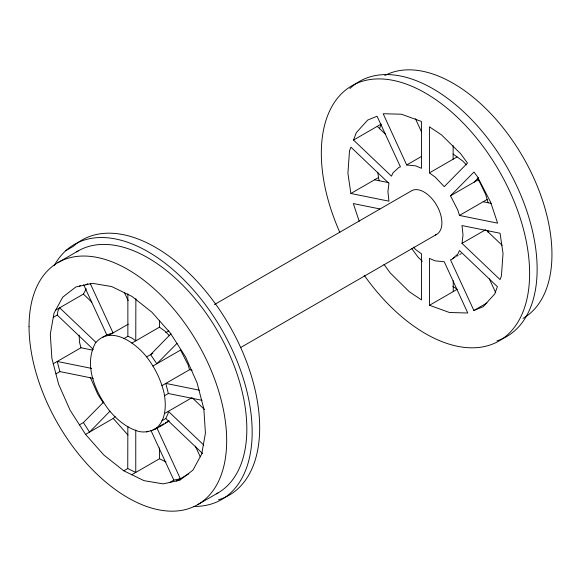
<?xml version="1.0" encoding="UTF-8"?>
<svg xmlns="http://www.w3.org/2000/svg" width="581" height="581" viewBox="0 0 581 581"><rect width="100%" height="100%" fill="white"/><g stroke="black" fill="none" stroke-linecap="round" stroke-linejoin="round"><path stroke-width="0.87" d="M123.797 470.821L144.008 480.654L163.123 483.871L179.834 480.262L193.001 470.058L201.73 453.972L205.42 433.085L203.829 408.821L197.068 382.85L185.579 356.923L170.16 332.819L151.866 312.171L131.931 296.397L111.712 286.564L92.604 283.346L75.893 286.956L62.726 297.16L53.997 313.246L50.3 334.133L51.891 358.397L58.659 384.368L70.148 410.295L85.56 434.399L103.861 455.046L123.797 470.821L127.747 468.54L127.849 426.294M135.867 298.605L135.765 340.851L131.814 337.968L127.864 336.29L123.913 338.57M169.478 335.825L165.251 331.366L159.484 327.161L159.499 320.872M462.004 243.366L463.021 235.044L462.004 225.551L500.059 233.242L503.03 253.447L501.439 275.873L500.045 279.606L462.004 243.366L485.716 229.677M53.27 317.357L57.221 315.076L57.947 310.966L59.669 307.807L95.88 342.296M353.531 140.043L356.269 132.693L367.751 120.035L377.054 116.229L400.447 166.907L398.922 167.379L392.952 172.913L391.471 176.181L353.531 140.043L381.201 124.065L379.437 128.793M161.859 420.789L165.81 418.509L168.083 413.49L168.352 411.326L203.786 445.082M488.105 232.422L488.759 230.984M55.711 310.087L83.381 294.109L86.271 288.786M171.017 333.705L150.588 354.621L156.841 363.764L177.067 343.298M109.947 411.203L89.518 432.119L83.403 422.554L103.629 402.088M85.56 434.399L113.23 418.429L115.089 416.526M450.493 195.804L474.002 172.012L477.437 176.718L490.604 202.13L497.619 223.155L459.469 215.442L457.988 210.46L450.493 195.804L478.163 179.827M474.212 182.114L478.657 177.612M154.415 429.599C166.101 421.668 166.42 405.887 164.132 393.33C161.075 380.032 154.938 367.693 146.637 356.901C135.526 342.906 110.695 324.656 95.342 343.153C83.526 365.333 95.32 391.877 109.09 410.317C116.781 419.388 126.062 427.449 137.581 431.102C149.31 434.61 159.477 426.737 169.013 421.167M65.813 250.672L73.322 246.337A147.291 85.037 60 0 1 229.662 325.963A147.291 85.037 60 0 1 218.383 499.813M57.991 262.59L78.152 250.948M79.328 286.215L80.643 285.453M85.843 284.806L87.818 283.666M53.285 363.735L80.955 347.758L92.452 350.082M350.88 193.488L388.936 201.179L387.919 191.686L388.936 183.364L350.888 147.124L349.501 150.857L347.91 173.276L350.88 193.488L378.543 177.51M102.837 337.147L106.788 334.867L113.041 332.942L90.171 283.339M109.09 335.222L128.343 324.104M406.693 164.975L415.749 165.875L421.515 168.323L421.407 121.458L401.471 114.217L383.169 113.731L406.693 164.975L421.232 156.587M55.921 373.866L59.879 371.586L93.403 378.362M131.814 343.131L159.484 327.161M429.424 172.891L429.424 126.818L441.618 134.966L460.733 153.812L467.487 163.079L444.247 186.654L435.191 177.096L429.424 172.891L457.087 156.914M165.73 332.702L168.868 330.887M214.418 304.597L411.53 190.793A25.15 14.525 60 0 1 437.319 206.466A25.15 14.525 60 0 1 435.3 235M146.637 356.901L152.883 353.292M152.89 366.045L180.553 350.074L188.048 364.73L189.529 369.712L192.173 370.242M79.444 424.842L83.403 422.554M161.859 385.682L189.529 369.712M459.469 215.442L487.132 199.465M240.352 347.707L436.68 234.361M164.394 395.792L168.352 393.511L201.97 400.309M164.394 413.607L192.064 397.636M146.637 431.995L147.952 431.24M152.89 430.071L156.841 427.783L180.35 478.722L173.835 480.131L169.877 482.412M159.136 426.461L163.726 423.81M165.258 422.924L169.078 420.717M452.788 258.501L455.083 257.172M456.615 256.286L458.148 255.408M459.673 254.522L461.205 253.643M131.814 474.721L159.484 458.75L165.984 461.91M429.533 305.272L449.469 312.513L467.77 312.999L444.247 261.755L435.191 260.854L429.424 258.407L429.533 305.272L457.203 289.294L452.831 286.375M176.399 481.003L188.767 473.864M473.885 310.501L483.189 306.695L494.671 294.03L497.409 286.687L459.469 250.549L457.988 253.817L452.018 259.351L450.493 259.823L473.885 310.501L486.893 302.991M197.736 504.628L217.89 492.993M374.592 179.798L388.754 182.659M483.181 201.745L491.17 203.365M379.938 208.957L353.321 203.575L359.211 221.238M91.74 368.427L57.236 361.455L59.879 371.586M199.341 390.178L165.81 383.402L168.352 393.511M127.747 468.54L135.765 472.44L135.765 429.976M453.136 154.03L462.854 161.119L466.478 164.946M377.243 126.353L385.748 134.451M486.377 230.301L502.115 245.291M83.381 294.109L91.791 302.12M192.718 398.261L204.534 409.511M57.221 315.076L93.316 349.45M165.81 418.509L202.675 453.616M422.336 261.341L417.877 256.94L411.638 248.392M413.338 247.085L415.749 249.634L421.515 253.839L421.515 299.912L409.322 291.764L390.207 272.917L383.968 264.362M113.23 418.429L127.987 435.075M477.204 178.425L479.688 182.064L485.658 194.49L488.142 202.863M103.396 403.047L97.811 394.325L90.273 377.309M489.304 278.829L495.716 292.722M124.385 292.41L128.132 300.544M195.347 446.135L200.271 456.811M150.966 430.528L173.835 480.131M83.657 284.755L106.788 334.867M415.473 118.749L421.45 131.764M80.955 347.758L79.561 342.42L79.089 335.23M377.773 172.245L379.03 180.807M453.224 280.761L453.253 291.582M453.136 145.649L453.136 159.201M159.484 447.907L159.484 458.75M127.864 293.826L127.864 336.29M349.936 88.508A147.291 85.037 60 0 1 506.138 165.665A147.291 85.037 60 0 1 496.929 340.873M339.827 232.349A147.291 85.037 60 0 1 405.415 83.773A147.291 85.037 60 0 1 527.156 298.06A147.291 85.037 60 0 1 364.164 275.191M384.796 75.53A139.745 80.679 60 0 1 523.757 158.359A139.745 80.679 60 0 1 523.009 318.41M76.656 251.849A139.745 80.679 60 0 1 217.89 331.628A139.745 80.679 60 0 1 216.364 493.835M54.215 265.568A147.291 85.037 60 0 1 221.506 329.18A147.291 85.037 60 0 1 193.669 506.421M29.05 326.558A139.745 80.679 60 0 0 177.27 510.946A139.745 80.679 60 0 0 177.27 313.319A139.745 80.679 60 0 0 29.05 326.558"/></g></svg>
